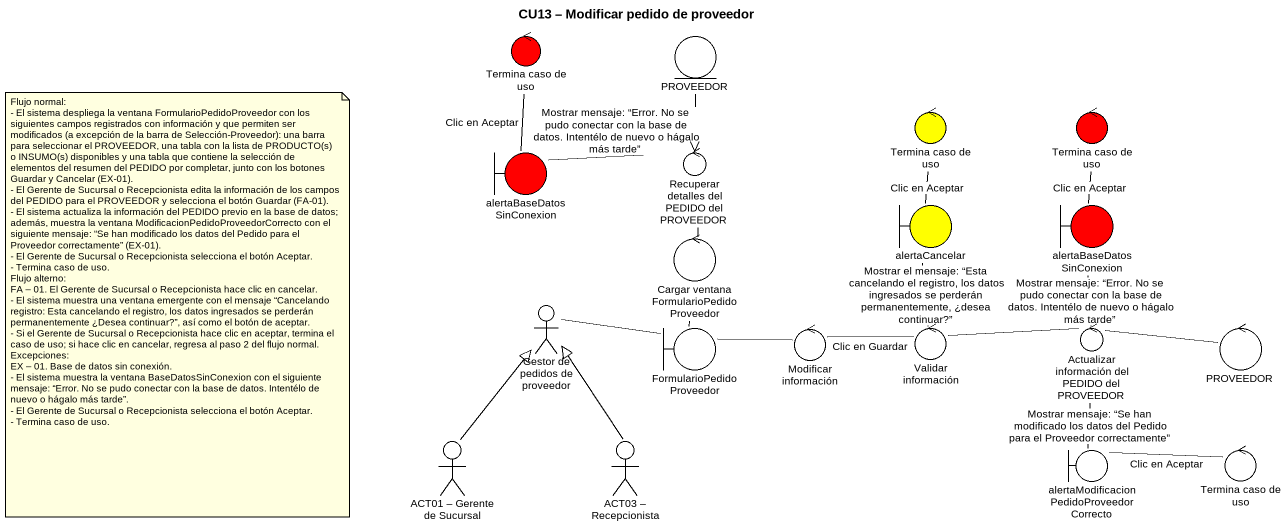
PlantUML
@startuml
title CU13 – Modificar pedido de proveedor
control "Termina caso de uso" as Termina_caso_de_uso #FF0000
entity PROVEEDOR
control "Termina caso de uso" as Termina_caso_de_uso_2 #FFFF00
control "Termina caso de uso" as Termina_caso_de_uso_3 #FF0000
boundary alertaBaseDatosSinConexion #FF0000
control "Recuperar detalles del PEDIDO del PROVEEDOR" as Recuperar_detalles_del
boundary alertaCancelar #FFFF00
boundary "alertaBaseDatosSinConexion" as alertaBaseDatosSinConexion_2 #FF0000
control "Cargar ventana FormularioPedidoProveedor" as Cargar_ventana
actor "Gestor de pedidos de proveedor" as Gestor_de_pedidos_de
boundary FormularioPedidoProveedor
control "Modificar información" as Modificar_información
control "Validar información" as Validar_información
control "Actualizar información del PEDIDO del PROVEEDOR" as Actualizar_información_del
control "PROVEEDOR" as PROVEEDOR_2
actor "ACT01 – Gerente de Sucursal" as ACT01_Gerente_de_Sucursal
actor "ACT03 – Recepcionista" as ACT03_Recepcionista
boundary "alertaModificacionPedidoProveedorCorrecto" as alertaModificacionPedidoProv
control "Termina caso de uso" as Termina_caso_de_uso_4
PROVEEDOR --> Recuperar_detalles_del
Termina_caso_de_uso_3 -- alertaBaseDatosSinConexion_2 : Clic en Aceptar
alertaBaseDatosSinConexion -up- Termina_caso_de_uso : Clic en Aceptar
Recuperar_detalles_del -left- alertaBaseDatosSinConexion : Mostrar mensaje: “Error. No se pudo conectar con la base de datos. Intentélo de nuevo o hágalo más tarde”
Recuperar_detalles_del -- Cargar_ventana
alertaCancelar -up- Termina_caso_de_uso_2 : Clic en Aceptar
Cargar_ventana -- FormularioPedidoProveedor
Gestor_de_pedidos_de -right- FormularioPedidoProveedor
Modificar_información -left- FormularioPedidoProveedor
Validar_información -up- alertaCancelar : Mostrar el mensaje: “Esta cancelando el registro, los datos ingresados se perderán permanentemente, ¿desea continuar?”
Validar_información -left- Modificar_información : Clic en Guardar
Validar_información -right- Actualizar_información_del
Actualizar_información_del -up- alertaBaseDatosSinConexion_2 : Mostrar mensaje: “Error. No se pudo conectar con la base de datos. Intentélo de nuevo o hágalo más tarde”
PROVEEDOR_2 -left- Actualizar_información_del
ACT01_Gerente_de_Sucursal -up-|> Gestor_de_pedidos_de
ACT03_Recepcionista -up-|> Gestor_de_pedidos_de
alertaModificacionPedidoProv -up- Actualizar_información_del : Mostrar mensaje: “Se han modificado los datos del Pedido para el Proveedor correctamente”
Termina_caso_de_uso_4 -left- alertaModificacionPedidoProv : Clic en Aceptar
note as N1
  Flujo normal:
  - El sistema despliega la ventana FormularioPedidoProveedor con los siguientes campos registrados con información y que permiten ser modificados (a excepción de la barra de Selección-Proveedor): una barra para seleccionar el PROVEEDOR, una tabla con la lista de PRODUCTO(s) o INSUMO(s) disponibles y una tabla que contiene la selección de elementos del resumen del PEDIDO por completar, junto con los botones Guardar y Cancelar (EX-01).
  - El Gerente de Sucursal o Recepcionista edita la información de los campos del PEDIDO para el PROVEEDOR y selecciona el botón Guardar (FA-01).
  - El sistema actualiza la información del PEDIDO previo en la base de datos; además, muestra la ventana ModificacionPedidoProveedorCorrecto con el siguiente mensaje: “Se han modificado los datos del Pedido para el Proveedor correctamente” (EX-01).
  - El Gerente de Sucursal o Recepcionista selecciona el botón Aceptar.
  - Termina caso de uso.
  Flujo alterno:
  FA – 01. El Gerente de Sucursal o Recepcionista hace clic en cancelar.
  - El sistema muestra una ventana emergente con el mensaje “Cancelando registro: Esta cancelando el registro, los datos ingresados se perderán permanentemente ¿Desea continuar?”, así como el botón de aceptar.
  - Si el Gerente de Sucursal o Recepcionista hace clic en aceptar, termina el caso de uso; si hace clic en cancelar, regresa al paso 2 del flujo normal.
  Excepciones:
  EX – 01. Base de datos sin conexión.
  - El sistema muestra la ventana BaseDatosSinConexion con el siguiente mensaje: “Error. No se pudo conectar con la base de datos. Intentélo de nuevo o hágalo más tarde”.
  - El Gerente de Sucursal o Recepcionista selecciona el botón Aceptar.
  - Termina caso de uso.
end note
@enduml
